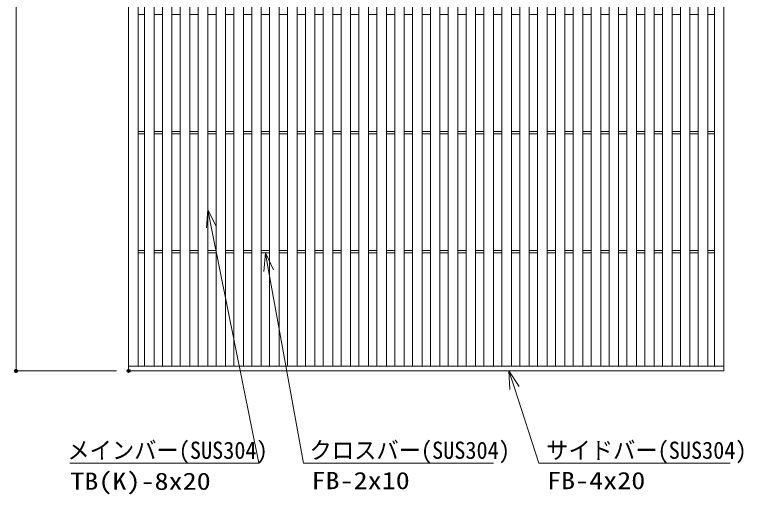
# Model space of a CAD drawing. Units: millimetres on the paper. Extents: x -216 to 216, y -153 to 153.
# Drawn here: x -81.6 to 40.8, y -17.7 to 62.8 of the extents above; entities that cross this region are included whole.
import ezdxf
from ezdxf.enums import TextEntityAlignment as Align

# ---------------------------------------------------------------- set-up
doc = ezdxf.new("R2010")
doc.units = ezdxf.units.MM
doc.header["$PDMODE"] = 32
doc.header["$PDSIZE"] = 0.5
for name, color, linetype, lineweight in [('0-2_蓋', 3, 'Continuous', 9), ('0-3_寸法', 4, 'Continuous', 9), ('0-4_0', 7, 'Continuous', 9)]:
    doc.layers.add(name, color=color, linetype=linetype, lineweight=lineweight)
doc.layers.add('0-5_Defpoints', color=7, linetype='Continuous')
doc.styles.add('ＭＳ ゴシック', font='')
doc.styles.get('ＭＳ ゴシック').set_extended_font_data('MS Gothic')

# ---------------------------------------------------------------- blocks, each defined once
blk = doc.blocks.new('_Dot')
at = {"layer": '0-4_0'}
for p, q in [((-0.5, 0), (-1, 0)), ((0.489, 0.1), (-0.489, 0.1)), ((0.399, 0.3), (-0.399, 0.3)), ((0.458, -0.199), (-0.458, -0.199)), ((0.3, -0.399), (-0.3, -0.399))]:
    blk.add_line(p, q, dxfattribs=at)
for points in [[(0.5, 0), (0.496, 0.063), (0.484, 0.124), (0.465, 0.184), (0.438, 0.241), (0.405, 0.294), (0.364, 0.342), (0.319, 0.385), (0.268, 0.422), (0.213, 0.452), (0.155, 0.476), (0.094, 0.491), (0.031, 0.499), (-0.031, 0.499), (-0.094, 0.491), (-0.155, 0.476), (-0.213, 0.452), (-0.268, 0.422), (-0.319, 0.385), (-0.364, 0.342), (-0.405, 0.294), (-0.438, 0.241), (-0.465, 0.184), (-0.484, 0.124), (-0.496, 0.063), (-0.5, 0), (0, 0)], [(-0.5, 0), (-0.496, -0.063), (-0.484, -0.124), (-0.465, -0.184), (-0.438, -0.241), (-0.405, -0.294), (-0.364, -0.342), (-0.319, -0.385), (-0.268, -0.422), (-0.213, -0.452), (-0.155, -0.476), (-0.094, -0.491), (-0.031, -0.499), (0.031, -0.499), (0.094, -0.491), (0.155, -0.476), (0.213, -0.452), (0.268, -0.422), (0.319, -0.385), (0.364, -0.342), (0.405, -0.294), (0.438, -0.241), (0.465, -0.184), (0.484, -0.124), (0.496, -0.063), (0.5, 0), (0, 0)]]:
    blk.add_lwpolyline(points, close=True, dxfattribs=at)
blk = doc.blocks.new('MLeader3')
at = {"layer": '0-3_寸法'}
for p, q in [((-49.151, 30.132), (-48.557, 27.191)), ((-40.91, -12.443), (-72.29, -12.443))]:
    blk.add_line(p, q, dxfattribs=at)
for points in [[(-49.345, 27.032), (-49.151, 30.132), (-47.769, 27.35)], [(-48.557, 27.191), (-40.55, -12.443), (-40.91, -12.443)]]:
    blk.add_lwpolyline(points, dxfattribs=at)
at = {"layer": '0-3_寸法', "style": 'ＭＳ ゴシック'}
for s, width, p in [('メインバー(SUS304)', 0.95, (-72.731, -12.598)), ('TB(K)-8x20', 1.2, (-72.23, -17.798))]:
    blk.add_text(s, height=2.889, dxfattribs=dict(at, width=width)).set_placement(p, align=Align.BOTTOM_LEFT)
blk = doc.blocks.new('MLeader4')
at = {"layer": '0-3_寸法'}
for p, q in [((-39.451, 22.821), (-38.918, 19.869)), ((-32.724, -12.443), (-1.177, -12.443))]:
    blk.add_line(p, q, dxfattribs=at)
for points in [[(-39.709, 19.726), (-39.451, 22.821), (-38.127, 20.011)], [(-38.918, 19.869), (-33.084, -12.443), (-32.724, -12.443)]]:
    blk.add_lwpolyline(points, dxfattribs=at)
at = {"layer": '0-3_寸法', "style": 'ＭＳ ゴシック'}
for s, width, p in [('クロスバー(SUS304)', 0.95, (-32.057, -12.598)), ('FB-2x10', 1.2, (-31.724, -17.689))]:
    blk.add_text(s, height=2.889, dxfattribs=dict(at, width=width)).set_placement(p, align=Align.BOTTOM_LEFT)
blk = doc.blocks.new('MLeader5')
at = {"layer": '0-3_寸法'}
for p, q in [((1.45, 3.021), (2.378, 0.168)), ((6.837, -12.443), (38.575, -12.443))]:
    blk.add_line(p, q, dxfattribs=at)
for points in [[(1.613, -0.081), (1.45, 3.021), (3.142, 0.416)], [(2.378, 0.168), (6.477, -12.443), (6.837, -12.443)]]:
    blk.add_lwpolyline(points, dxfattribs=at)
at = {"layer": '0-3_寸法', "style": 'ＭＳ ゴシック'}
for s, width, p in [('サイドバー(SUS304)', 0.95, (7.695, -12.598)), ('FB-4x20', 1.2, (7.837, -17.689))]:
    blk.add_text(s, height=2.889, dxfattribs=dict(at, width=width)).set_placement(p, align=Align.BOTTOM_LEFT)

msp = doc.modelspace()

# ---------------------------------------------------------------- linework, layer by layer
at = {"layer": '0-2_蓋'}
for p, q in [((-62.451, 3.021), (-62.451, 103.021)), ((37.549, 3.021), (37.549, 103.021)), ((-60.851, 3.821), (-60.851, 102.221)), ((-59.751, 3.821), (-59.751, 102.221)), ((-58.151, 3.821), (-58.151, 102.221)), ((-56.751, 3.821), (-56.751, 102.221)), ((-55.151, 3.821), (-55.151, 102.221)), ((-53.751, 3.821), (-53.751, 102.221)), ((-52.151, 3.821), (-52.151, 102.221)), ((-50.751, 3.821), (-50.751, 102.221)), ((-49.151, 3.821), (-49.151, 102.221)), ((-47.751, 3.821), (-47.751, 102.221)), ((-46.151, 3.821), (-46.151, 102.221)), ((-44.751, 3.821), (-44.751, 102.221)), ((-43.151, 3.821), (-43.151, 102.221)), ((-41.751, 3.821), (-41.751, 102.221)), ((-40.151, 3.821), (-40.151, 102.221)), ((-38.751, 3.821), (-38.751, 102.221)), ((-37.151, 3.821), (-37.151, 102.221)), ((-35.751, 3.821), (-35.751, 102.221)), ((-34.151, 3.821), (-34.151, 102.221)), ((-32.751, 3.821), (-32.751, 102.221)), ((-31.151, 3.821), (-31.151, 102.221)), ((-29.751, 3.821), (-29.751, 102.221)), ((-28.151, 3.821), (-28.151, 102.221)), ((-26.751, 3.821), (-26.751, 102.221)), ((-25.151, 3.821), (-25.151, 102.221)), ((-23.751, 3.821), (-23.751, 102.221)), ((-22.151, 3.821), (-22.151, 102.221)), ((-20.751, 3.821), (-20.751, 102.221)), ((-19.151, 3.821), (-19.151, 102.221)), ((-17.751, 3.821), (-17.751, 102.221)), ((-16.151, 3.821), (-16.151, 102.221)), ((-14.751, 3.821), (-14.751, 102.221)), ((-13.151, 3.821), (-13.151, 102.221)), ((-11.751, 3.821), (-11.751, 102.221)), ((-10.151, 3.821), (-10.151, 102.221)), ((-8.751, 3.821), (-8.751, 102.221)), ((-7.151, 3.821), (-7.151, 102.221)), ((-5.751, 3.821), (-5.751, 102.221)), ((-4.151, 3.821), (-4.151, 102.221)), ((-2.751, 3.821), (-2.751, 102.221)), ((-1.151, 3.821), (-1.151, 102.221)), ((0.249, 3.821), (0.249, 102.221)), ((1.849, 3.821), (1.849, 102.221)), ((3.249, 3.821), (3.249, 102.221)), ((4.849, 3.821), (4.849, 102.221)), ((6.249, 3.821), (6.249, 102.221)), ((7.849, 3.821), (7.849, 102.221)), ((9.249, 3.821), (9.249, 102.221)), ((10.849, 3.821), (10.849, 102.221)), ((12.249, 3.821), (12.249, 102.221)), ((13.849, 3.821), (13.849, 102.221)), ((15.249, 3.821), (15.249, 102.221)), ((16.849, 3.821), (16.849, 102.221)), ((18.249, 3.821), (18.249, 102.221)), ((19.849, 3.821), (19.849, 102.221)), ((21.249, 3.821), (21.249, 102.221)), ((22.849, 3.821), (22.849, 102.221)), ((24.249, 3.821), (24.249, 102.221)), ((25.849, 3.821), (25.849, 102.221)), ((27.249, 3.821), (27.249, 102.221)), ((28.849, 3.821), (28.849, 102.221)), ((30.249, 3.821), (30.249, 102.221)), ((31.849, 3.821), (31.849, 102.221)), ((33.249, 3.821), (33.249, 102.221)), ((34.849, 3.821), (34.849, 102.221)), ((35.949, 3.821), (35.949, 102.221)), ((-60.851, 62.821), (-59.751, 62.821)), ((-58.151, 62.821), (-56.751, 62.821)), ((-55.151, 62.821), (-53.751, 62.821)), ((-52.151, 62.821), (-50.751, 62.821)), ((-49.151, 62.821), (-47.751, 62.821)), ((-46.151, 62.821), (-44.751, 62.821)), ((-43.151, 62.821), (-41.751, 62.821)), ((-40.151, 62.821), (-38.751, 62.821)), ((-37.151, 62.821), (-35.751, 62.821)), ((-34.151, 62.821), (-32.751, 62.821)), ((-31.151, 62.821), (-29.751, 62.821)), ((-28.151, 62.821), (-26.751, 62.821)), ((-25.151, 62.821), (-23.751, 62.821)), ((-22.151, 62.821), (-20.751, 62.821)), ((-19.151, 62.821), (-17.751, 62.821)), ((-16.151, 62.821), (-14.751, 62.821)), ((-13.151, 62.821), (-11.751, 62.821)), ((-10.151, 62.821), (-8.751, 62.821)), ((-7.151, 62.821), (-5.751, 62.821)), ((-4.151, 62.821), (-2.751, 62.821)), ((-1.151, 62.821), (0.249, 62.821)), ((1.849, 62.821), (3.249, 62.821)), ((4.849, 62.821), (6.249, 62.821)), ((7.849, 62.821), (9.249, 62.821)), ((10.849, 62.821), (12.249, 62.821)), ((13.849, 62.821), (15.249, 62.821)), ((16.849, 62.821), (18.249, 62.821)), ((19.849, 62.821), (21.249, 62.821)), ((22.849, 62.821), (24.249, 62.821)), ((25.849, 62.821), (27.249, 62.821)), ((28.849, 62.821), (30.249, 62.821)), ((31.849, 62.821), (33.249, 62.821)), ((34.849, 62.821), (35.949, 62.821)), ((-60.851, 43.221), (-59.751, 43.221)), ((-58.151, 43.221), (-56.751, 43.221)), ((-55.151, 43.221), (-53.751, 43.221)), ((-52.151, 43.221), (-50.751, 43.221)), ((-49.151, 43.221), (-47.751, 43.221)), ((-46.151, 43.221), (-44.751, 43.221)), ((-43.151, 43.221), (-41.751, 43.221)), ((-40.151, 43.221), (-38.751, 43.221)), ((-37.151, 43.221), (-35.751, 43.221)), ((-34.151, 43.221), (-32.751, 43.221)), ((-31.151, 43.221), (-29.751, 43.221)), ((-28.151, 43.221), (-26.751, 43.221)), ((-25.151, 43.221), (-23.751, 43.221)), ((-22.151, 43.221), (-20.751, 43.221)), ((-19.151, 43.221), (-17.751, 43.221)), ((-16.151, 43.221), (-14.751, 43.221)), ((-13.151, 43.221), (-11.751, 43.221)), ((-10.151, 43.221), (-8.751, 43.221)), ((-7.151, 43.221), (-5.751, 43.221)), ((-4.151, 43.221), (-2.751, 43.221)), ((-1.151, 43.221), (0.249, 43.221)), ((1.849, 43.221), (3.249, 43.221)), ((4.849, 43.221), (6.249, 43.221)), ((7.849, 43.221), (9.249, 43.221)), ((10.849, 43.221), (12.249, 43.221)), ((13.849, 43.221), (15.249, 43.221)), ((16.849, 43.221), (18.249, 43.221)), ((19.849, 43.221), (21.249, 43.221)), ((22.849, 43.221), (24.249, 43.221)), ((25.849, 43.221), (27.249, 43.221)), ((28.849, 43.221), (30.249, 43.221)), ((31.849, 43.221), (33.249, 43.221)), ((34.849, 43.221), (35.949, 43.221)), ((-60.851, 42.821), (-59.751, 42.821)), ((-58.151, 42.821), (-56.751, 42.821)), ((-55.151, 42.821), (-53.751, 42.821)), ((-52.151, 42.821), (-50.751, 42.821)), ((-49.151, 42.821), (-47.751, 42.821)), ((-46.151, 42.821), (-44.751, 42.821)), ((-43.151, 42.821), (-41.751, 42.821)), ((-40.151, 42.821), (-38.751, 42.821)), ((-37.151, 42.821), (-35.751, 42.821)), ((-34.151, 42.821), (-32.751, 42.821)), ((-31.151, 42.821), (-29.751, 42.821)), ((-28.151, 42.821), (-26.751, 42.821)), ((-25.151, 42.821), (-23.751, 42.821)), ((-22.151, 42.821), (-20.751, 42.821)), ((-19.151, 42.821), (-17.751, 42.821)), ((-16.151, 42.821), (-14.751, 42.821)), ((-13.151, 42.821), (-11.751, 42.821)), ((-10.151, 42.821), (-8.751, 42.821)), ((-7.151, 42.821), (-5.751, 42.821)), ((-4.151, 42.821), (-2.751, 42.821)), ((-1.151, 42.821), (0.249, 42.821)), ((1.849, 42.821), (3.249, 42.821)), ((4.849, 42.821), (6.249, 42.821)), ((7.849, 42.821), (9.249, 42.821)), ((10.849, 42.821), (12.249, 42.821)), ((13.849, 42.821), (15.249, 42.821)), ((16.849, 42.821), (18.249, 42.821)), ((19.849, 42.821), (21.249, 42.821)), ((22.849, 42.821), (24.249, 42.821)), ((25.849, 42.821), (27.249, 42.821)), ((28.849, 42.821), (30.249, 42.821)), ((31.849, 42.821), (33.249, 42.821)), ((34.849, 42.821), (35.949, 42.821)), ((-60.851, 23.221), (-59.751, 23.221)), ((-60.851, 22.821), (-59.751, 22.821)), ((-58.151, 23.221), (-56.751, 23.221)), ((-58.151, 22.821), (-56.751, 22.821)), ((-55.151, 23.221), (-53.751, 23.221)), ((-55.151, 22.821), (-53.751, 22.821)), ((-52.151, 23.221), (-50.751, 23.221)), ((-52.151, 22.821), (-50.751, 22.821)), ((-49.151, 23.221), (-47.751, 23.221)), ((-49.151, 22.821), (-47.751, 22.821)), ((-46.151, 23.221), (-44.751, 23.221)), ((-46.151, 22.821), (-44.751, 22.821)), ((-43.151, 23.221), (-41.751, 23.221)), ((-43.151, 22.821), (-41.751, 22.821)), ((-40.151, 23.221), (-38.751, 23.221)), ((-40.151, 22.821), (-38.751, 22.821)), ((-37.151, 23.221), (-35.751, 23.221)), ((-37.151, 22.821), (-35.751, 22.821)), ((-34.151, 23.221), (-32.751, 23.221)), ((-34.151, 22.821), (-32.751, 22.821)), ((-31.151, 23.221), (-29.751, 23.221)), ((-31.151, 22.821), (-29.751, 22.821)), ((-28.151, 23.221), (-26.751, 23.221)), ((-28.151, 22.821), (-26.751, 22.821)), ((-25.151, 23.221), (-23.751, 23.221)), ((-25.151, 22.821), (-23.751, 22.821)), ((-22.151, 23.221), (-20.751, 23.221)), ((-22.151, 22.821), (-20.751, 22.821)), ((-19.151, 23.221), (-17.751, 23.221)), ((-19.151, 22.821), (-17.751, 22.821)), ((-16.151, 23.221), (-14.751, 23.221)), ((-16.151, 22.821), (-14.751, 22.821)), ((-13.151, 23.221), (-11.751, 23.221)), ((-13.151, 22.821), (-11.751, 22.821)), ((-10.151, 23.221), (-8.751, 23.221)), ((-10.151, 22.821), (-8.751, 22.821)), ((-7.151, 23.221), (-5.751, 23.221)), ((-7.151, 22.821), (-5.751, 22.821)), ((-4.151, 23.221), (-2.751, 23.221)), ((-4.151, 22.821), (-2.751, 22.821)), ((-1.151, 23.221), (0.249, 23.221)), ((-1.151, 22.821), (0.249, 22.821)), ((1.849, 23.221), (3.249, 23.221)), ((1.849, 22.821), (3.249, 22.821)), ((4.849, 23.221), (6.249, 23.221)), ((4.849, 22.821), (6.249, 22.821)), ((7.849, 23.221), (9.249, 23.221)), ((7.849, 22.821), (9.249, 22.821)), ((10.849, 23.221), (12.249, 23.221)), ((10.849, 22.821), (12.249, 22.821)), ((13.849, 23.221), (15.249, 23.221)), ((13.849, 22.821), (15.249, 22.821)), ((16.849, 23.221), (18.249, 23.221)), ((16.849, 22.821), (18.249, 22.821)), ((19.849, 23.221), (21.249, 23.221)), ((19.849, 22.821), (21.249, 22.821)), ((22.849, 23.221), (24.249, 23.221)), ((22.849, 22.821), (24.249, 22.821)), ((25.849, 23.221), (27.249, 23.221)), ((25.849, 22.821), (27.249, 22.821)), ((28.849, 23.221), (30.249, 23.221)), ((28.849, 22.821), (30.249, 22.821)), ((31.849, 23.221), (33.249, 23.221)), ((31.849, 22.821), (33.249, 22.821)), ((34.849, 23.221), (35.949, 23.221)), ((34.849, 22.821), (35.949, 22.821)), ((-62.451, 3.821), (37.549, 3.821)), ((-62.451, 3.021), (37.549, 3.021))]:
    msp.add_line(p, q, dxfattribs=at)
at = {"layer": '0-3_寸法'}
for p, q in [((-81.339, 3.521), (-81.339, 102.521)), ((-64.451, 3.021), (-81.339, 3.021))]:
    msp.add_line(p, q, dxfattribs=at)
at = {"layer": '0-5_Defpoints'}
msp.add_point((-62.451, 3.021), dxfattribs=at)

# ---------------------------------------------------------------- block references
at = {"layer": '0-3_寸法'}
for name in ['MLeader3', 'MLeader4', 'MLeader5']:
    msp.add_blockref(name, (0, 0), dxfattribs=at)
at = {"layer": '0-3_寸法', "xscale": 0.5, "yscale": 0.5, "rotation": 270}
msp.add_blockref('_Dot', (-81.339, 3.021), dxfattribs=at)

doc.saveas('drawing.dxf')
